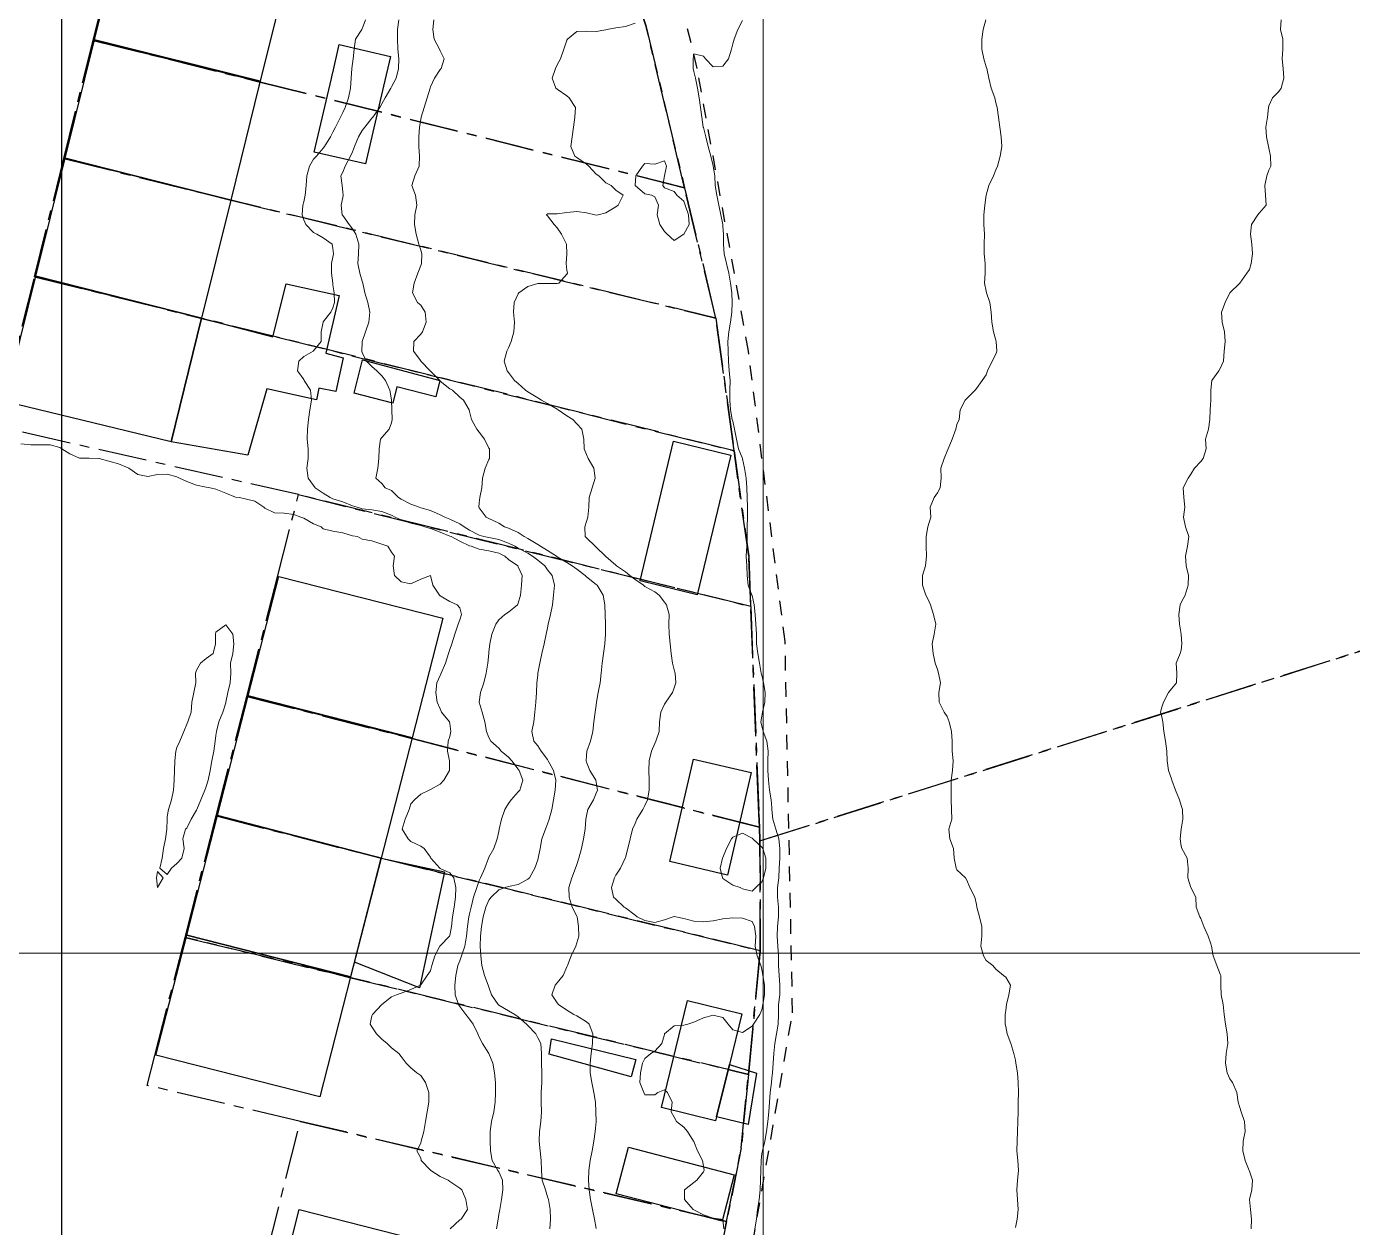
# Model space of a CAD drawing. Header units: centimetres. Extents: x 0 to 642158, y -847 to 649707.
# Drawn here: x 616829 to 616897, y 620873.3 to 620934.9 of the extents above; entities that cross this region are included whole.
import ezdxf

# ---------------------------------------------------------------- set-up
doc = ezdxf.new("R2010")
doc.units = ezdxf.units.CM
doc.header["$MEASUREMENT"] = 0
doc.linetypes.add('CENTERX2', pattern=[4, 2.5, -0.5, 0.5, -0.5])
doc.linetypes.add('JIS_02_0.7', pattern=[1.35, 0.75, -0.6])
for name, color, linetype, lineweight in [('MEV_grille', 254, 'Continuous', 9), ('WAL_parcellaire agricole', 7, 'JIS_02_0.7', 25), ('WAL_topographie 0.5', 253, 'Continuous', 20)]:
    doc.layers.add(name, color=color, linetype=linetype, lineweight=lineweight)
doc.layers.add('SPW_batiments', color=7, linetype='Continuous')
doc.layers.add('SPW_parcellaire cadastral', color=7, linetype='CENTERX2', lineweight=25, true_color=0xff0542)
picture_1 = doc.add_image_def('image2.png', size_in_pixel=(6614, 11023))

# ---------------------------------------------------------------- blocks, each defined once
blk = doc.blocks.new('*U114')
at = {"layer": 'MEV_grille', "transparency": 33554687}
blk.add_lwpolyline([(-1338.461, 0), (1338.461, 0)], dxfattribs=at)
blk = doc.blocks.new('*U115')
at = {"layer": 'MEV_grille', "color": 0, "linetype": 'ByBlock', "lineweight": -2, "transparency": 16777216}
blk.add_blockref('*U114', (0, -1500), dxfattribs=at)
blk = doc.blocks.new('*U112')
at = {"layer": 'MEV_grille', "transparency": 33554687}
blk.add_lwpolyline([(0, 1825.476), (0, -1825.476)], dxfattribs=at)
blk = doc.blocks.new('*U113')
at = {"layer": 'MEV_grille', "color": 0, "linetype": 'ByBlock', "lineweight": -2, "transparency": 16777216}
blk.add_blockref('*U112', (1500, 0), dxfattribs=at)

msp = doc.modelspace()

# ---------------------------------------------------------------- linework, layer by layer
at = {"layer": 'SPW_batiments'}
for points in [[(616842.517, 620938.157), (616841.019, 620932.098), (616832.515, 620934.215), (616834.017, 620940.273), (616842.517, 620938.157)], [(616841.019, 620932.098), (616840.955, 620931.84), (616840.284, 620929.124), (616839.511, 620925.998), (616831.013, 620928.157), (616832.515, 620934.215), (616841.019, 620932.098)], [(616847.693, 620933.367), (616847.34, 620931.848), (616846.413, 620927.855), (616843.792, 620928.464), (616844.668, 620932.231), (616844.729, 620932.495), (616844.736, 620932.524), (616845.073, 620933.975), (616847.693, 620933.367)], [(616839.511, 620925.998), (616838.015, 620919.943), (616829.512, 620922.098), (616831.013, 620928.157), (616839.511, 620925.998)], [(616838.015, 620919.943), (616836.449, 620913.608), (616827.92, 620915.672), (616829.512, 620922.098), (616838.015, 620919.943)], [(616845.069, 620921.107), (616844.386, 620918.157), (616845.269, 620917.907), (616844.902, 620916.191), (616844.019, 620916.357), (616843.902, 620915.757), (616841.352, 620916.324), (616840.387, 620912.924), (616836.449, 620913.608), (616838.015, 620919.943), (616841.669, 620918.991), (616842.352, 620921.707), (616845.069, 620921.107)], [(616850.236, 620916.758), (616850.019, 620915.908), (616848.019, 620916.425), (616847.819, 620915.592), (616845.836, 620916.108), (616846.269, 620917.808), (616850.236, 620916.758)], [(616865.153, 620912.927), (616863.42, 620905.76), (616860.503, 620906.476), (616862.219, 620913.644), (616865.153, 620912.927)], [(616850.388, 620904.558), (616848.81, 620898.427), (616840.398, 620900.575), (616841.97, 620906.707), (616850.388, 620904.558)], [(616848.81, 620898.427), (616847.223, 620892.26), (616838.825, 620894.443), (616840.398, 620900.575), (616848.81, 620898.427)], [(616866.188, 620896.644), (616864.989, 620891.394), (616862.022, 620892.094), (616863.238, 620897.327), (616866.188, 620896.644)], [(616847.223, 620892.26), (616845.654, 620886.166), (616837.252, 620888.312), (616838.825, 620894.443), (616847.223, 620892.26)], [(616847.223, 620892.26), (616850.471, 620891.558), (616849.191, 620885.608), (616845.848, 620886.919), (616847.223, 620892.26)], [(616845.654, 620886.166), (616844.074, 620880.025), (616835.673, 620882.157), (616837.252, 620888.312), (616845.654, 620886.166)], [(616865.723, 620884.277), (616865.083, 620881.679), (616864.422, 620878.994), (616864.373, 620878.794), (616861.59, 620879.477), (616862.923, 620884.96), (616865.723, 620884.277)], [(616860.273, 620881.926), (616860.04, 620881.043), (616855.84, 620882.209), (616855.956, 620882.993), (616860.273, 620881.926)], [(616866.473, 620881.227), (616866.041, 620878.594), (616864.422, 620878.994), (616865.083, 620881.679), (616866.473, 620881.227)], [(616865.324, 620876.027), (616864.707, 620873.644), (616859.274, 620875.043), (616859.907, 620877.444), (616865.324, 620876.027)], [(616851.325, 620872.126), (616851.281, 620871.957), (616849.701, 620865.74), (616841.403, 620867.856), (616843.024, 620874.242), (616851.325, 620872.126)]]:
    msp.add_lwpolyline(points, dxfattribs=at)
at = {"layer": 'SPW_parcellaire cadastral'}
for points in [[(616866.051, 620881.166), (616866.662, 620887.507), (616866.644, 620893.139), (616914.934, 620908.409), (616866.877, 621060.38), (616880.187, 621061.203), (616967.384, 620874.284)], [(616866.877, 621060.38), (616914.934, 620908.409), (616866.644, 620893.139), (616866.616, 620893.843), (616866.59, 620894.526), (616866.17, 620905.164), (616866.068, 620907.749), (616865.319, 620913.146), (616864.376, 620919.95), (616862.781, 620926.637), (616860.794, 620934.963), (616860.584, 620935.595), (616858.952, 620940.484), (616858.563, 620941.652), (616856.576, 620947.608), (616855.992, 620948.726), (616852.294, 620955.803), (616849.992, 620960.211), (616847.072, 620965.799), (616844.096, 620971.495), (616842.975, 620973.011)], [(616862.781, 620926.637), (616840.954, 620932.076), (616832.45, 620934.193), (616833.951, 620940.251), (616834.372, 620941.95), (616860.584, 620935.595), (616860.794, 620934.963), (616862.781, 620926.637)], [(616862.781, 620926.637), (616864.376, 620919.95), (616839.456, 620926.017), (616830.948, 620928.135), (616832.45, 620934.193), (616840.954, 620932.076), (616862.781, 620926.637)], [(616865.319, 620913.146), (616837.959, 620919.957), (616829.447, 620922.076), (616830.948, 620928.135), (616839.456, 620926.017), (616864.376, 620919.95), (616865.319, 620913.146)], [(616866.17, 620905.164), (616842.979, 620910.9), (616827.542, 620914.389), (616827.854, 620915.651), (616829.447, 620922.076), (616837.959, 620919.957), (616865.319, 620913.146), (616866.068, 620907.749), (616866.17, 620905.164)], [(616866.17, 620905.164), (616866.59, 620894.526), (616866.616, 620893.843), (616848.744, 620898.406), (616840.332, 620900.554), (616841.905, 620906.686), (616842.979, 620910.9), (616866.17, 620905.164)], [(616866.644, 620893.139), (616866.662, 620887.507), (616847.167, 620892.275), (616838.759, 620894.422), (616840.332, 620900.554), (616848.744, 620898.406), (616866.616, 620893.843), (616866.644, 620893.139)], [(616866.051, 620881.166), (616845.589, 620886.145), (616837.162, 620888.195), (616838.759, 620894.422), (616847.167, 620892.275), (616866.662, 620887.507), (616866.051, 620881.166)], [(616866.051, 620881.166), (616865.687, 620877.398), (616864.936, 620873.626), (616843.08, 620878.76), (616835.216, 620880.608), (616835.608, 620882.135), (616837.162, 620888.195), (616845.589, 620886.145), (616866.051, 620881.166)], [(616919.509, 620750.616), (616863.751, 620818.593), (616858.929, 620824.471), (616858.001, 620825.603), (616854.673, 620829.66), (616855.48, 620832.854), (616856.182, 620835.632), (616856.993, 620838.839), (616858.439, 620844.558), (616858.655, 620845.415), (616859.965, 620850.595), (616860.567, 620852.98), (616861.342, 620856.406), (616862.715, 620862.479), (616864.936, 620873.626), (616865.687, 620877.398), (616866.051, 620881.166)], [(616843.08, 620878.76), (616864.936, 620873.626), (616862.715, 620862.479), (616849.636, 620865.719), (616841.337, 620867.835), (616840.369, 620868.082), (616843.08, 620878.76)]]:
    msp.add_lwpolyline(points, dxfattribs=at)
at = {"layer": 'WAL_parcellaire agricole'}
msp.add_lwpolyline([(616953.143, 620711.971), (616858.38, 620827.209), (616864.438, 620861.876), (616868.32, 620884.334), (616867.933, 620903.376), (616866.056, 620918.251), (616863.43, 620932.75), (616860.116, 620946.437), (616856.142, 620953.121), (616843.946, 620973.289), (616803.523, 621027.534), (616798.272, 621035.533), (616814.49, 621050.306), (616826.496, 621053.049), (616836.053, 621053.8), (616844.023, 621054.647), (616875.386, 621056.217), (616881.452, 621057.429)], dxfattribs=at)
at = {"layer": 'WAL_topographie 0.5'}
for points in [[(616846.42, 620935.25), (616846.25, 620934.779), (616846.232, 620934.75), (616845.906, 620934.25), (616845.837, 620933.75), (616845.779, 620933.25), (616845.75, 620933.013), (616845.719, 620932.75), (616845.689, 620932.25), (616845.653, 620931.75), (616845.553, 620931.25), (616845.373, 620930.75), (616845.25, 620930.492), (616845.143, 620930.25), (616844.885, 620929.75), (616844.75, 620929.491), (616844.615, 620929.25), (616844.315, 620928.75), (616844.25, 620928.668), (616843.898, 620928.25), (616843.75, 620928.095), (616843.538, 620927.75), (616843.402, 620927.25), (616843.379, 620926.75), (616843.323, 620926.25), (616843.25, 620925.915), (616843.209, 620925.75), (616843.176, 620925.25), (616843.25, 620924.995), (616843.35, 620924.75), (616843.75, 620924.336), (616843.929, 620924.25), (616844.25, 620924.074), (616844.71, 620923.75), (616844.75, 620923.521), (616844.773, 620923.25), (616844.75, 620923.079), (616844.671, 620922.75), (616844.67, 620922.25), (616844.735, 620921.75), (616844.75, 620921.659), (616844.805, 620921.25), (616844.827, 620920.75), (616844.75, 620920.471), (616844.642, 620920.25), (616844.25, 620919.757), (616844.245, 620919.75), (616844.141, 620919.25), (616844.137, 620918.75), (616843.75, 620918.267), (616843.729, 620918.25), (616843.25, 620917.989), (616842.991, 620917.75), (616842.936, 620917.25), (616843.25, 620916.799), (616843.279, 620916.75), (616843.59, 620916.25), (616843.645, 620915.75), (616843.567, 620915.25), (616843.495, 620914.75), (616843.445, 620914.25), (616843.433, 620913.75), (616843.476, 620913.25), (616843.473, 620912.75), (616843.412, 620912.25), (616843.472, 620911.75), (616843.75, 620911.363), (616843.835, 620911.25), (616844.25, 620910.976), (616844.608, 620910.75), (616844.75, 620910.692), (616845.25, 620910.535), (616845.75, 620910.33), (616845.984, 620910.25), (616846.25, 620910.168), (616846.75, 620910.121), (616847.25, 620910.042), (616847.75, 620909.839), (616847.933, 620909.75), (616848.25, 620909.606), (616848.75, 620909.44), (616849.25, 620909.317), (616849.464, 620909.25), (616849.75, 620909.157), (616850.25, 620908.968), (616850.75, 620908.777), (616850.804, 620908.75), (616851.25, 620908.514), (616851.75, 620908.278), (616851.839, 620908.25), (616852.25, 620908.105), (616852.75, 620908.018), (616853.25, 620907.893), (616853.56, 620907.75), (616853.75, 620907.572), (616854.222, 620907.25), (616854.25, 620907.192), (616854.449, 620906.75), (616854.411, 620906.25), (616854.366, 620905.75), (616854.25, 620905.338), (616854.216, 620905.25), (616853.75, 620904.878), (616853.571, 620904.75), (616853.25, 620904.479), (616853.095, 620904.25), (616852.902, 620903.75), (616852.799, 620903.25), (616852.75, 620902.815), (616852.743, 620902.75), (616852.693, 620902.25), (616852.611, 620901.75), (616852.478, 620901.25), (616852.316, 620900.75), (616852.253, 620900.25), (616852.397, 620899.75), (616852.538, 620899.25), (616852.624, 620898.75), (616852.75, 620898.453), (616852.847, 620898.25), (616853.25, 620897.895), (616853.38, 620897.75), (616853.75, 620897.445), (616853.929, 620897.25), (616854.25, 620896.82), (616854.306, 620896.75), (616854.494, 620896.25), (616854.324, 620895.75), (616854.25, 620895.659), (616853.882, 620895.25), (616853.75, 620895.062), (616853.564, 620894.75), (616853.392, 620894.25), (616853.272, 620893.75), (616853.25, 620893.632), (616853.176, 620893.25), (616853.003, 620892.75), (616852.75, 620892.317), (616852.726, 620892.25), (616852.53, 620891.75), (616852.316, 620891.25), (616852.25, 620891.114), (616852.121, 620890.75), (616851.964, 620890.25), (616851.833, 620889.75), (616851.75, 620889.397), (616851.714, 620889.25), (616851.64, 620888.75), (616851.599, 620888.25), (616851.519, 620887.75), (616851.343, 620887.25), (616851.25, 620886.99), (616851.15, 620886.75), (616851.056, 620886.25), (616851.002, 620885.75), (616851.012, 620885.25), (616851.18, 620884.75), (616851.25, 620884.654), (616851.56, 620884.25), (616851.75, 620884), (616851.935, 620883.75), (616852.184, 620883.25), (616852.25, 620883.086), (616852.423, 620882.75), (616852.746, 620882.25), (616852.75, 620882.241), (616852.954, 620881.75), (616853.039, 620881.25), (616853.083, 620880.75), (616853.089, 620880.25), (616853.061, 620879.75), (616852.996, 620879.25), (616852.887, 620878.75), (616852.806, 620878.25), (616852.816, 620877.75), (616852.831, 620877.25), (616852.906, 620876.75), (616853.201, 620876.25), (616853.25, 620876.169), (616853.443, 620875.75), (616853.464, 620875.25), (616853.389, 620874.75), (616853.307, 620874.25), (616853.25, 620873.98), (616853.215, 620873.75), (616853.133, 620873.25)], [(616848.12, 620935.25), (616848.062, 620934.75), (616848.053, 620934.25), (616848.082, 620933.75), (616848.122, 620933.25), (616848.118, 620932.75), (616847.989, 620932.25), (616847.75, 620931.812), (616847.713, 620931.75), (616847.425, 620931.25), (616847.25, 620930.934), (616847.157, 620930.75), (616846.799, 620930.25), (616846.75, 620930.201), (616846.388, 620929.75), (616846.25, 620929.567), (616846.06, 620929.25), (616845.853, 620928.75), (616845.75, 620928.485), (616845.653, 620928.25), (616845.369, 620927.75), (616845.25, 620927.441), (616845.159, 620927.25), (616845.213, 620926.75), (616845.25, 620926.429), (616845.273, 620926.25), (616845.25, 620926.141), (616845.162, 620925.75), (616845.214, 620925.25), (616845.25, 620925.215), (616845.581, 620924.75), (616845.75, 620924.525), (616845.929, 620924.25), (616846.07, 620923.75), (616846.055, 620923.25), (616846.027, 620922.75), (616846.131, 620922.25), (616846.25, 620921.84), (616846.278, 620921.75), (616846.386, 620921.25), (616846.53, 620920.75), (616846.64, 620920.25), (616846.58, 620919.75), (616846.422, 620919.25), (616846.252, 620918.75), (616846.25, 620918.712), (616846.226, 620918.25), (616846.25, 620918.178), (616846.469, 620917.75), (616846.75, 620917.464), (616847.006, 620917.25), (616847.25, 620916.99), (616847.445, 620916.75), (616847.661, 620916.25), (616847.75, 620915.766), (616847.753, 620915.75), (616847.76, 620915.25), (616847.784, 620914.75), (616847.75, 620914.576), (616847.638, 620914.25), (616847.25, 620913.837), (616847.187, 620913.75), (616847.11, 620913.25), (616847.109, 620912.75), (616847.056, 620912.25), (616846.942, 620911.75), (616847.25, 620911.478), (616847.43, 620911.25), (616847.75, 620911.105), (616848.107, 620910.75), (616848.25, 620910.666), (616848.75, 620910.407), (616849.171, 620910.25), (616849.25, 620910.228), (616849.75, 620910.081), (616850.25, 620909.866), (616850.486, 620909.75), (616850.75, 620909.638), (616851.25, 620909.399), (616851.47, 620909.25), (616851.75, 620909.078), (616852.25, 620908.819), (616852.491, 620908.75), (616852.75, 620908.694), (616853.25, 620908.598), (616853.75, 620908.418), (616854.079, 620908.25), (616854.25, 620908.155), (616854.75, 620907.892), (616854.985, 620907.75), (616855.25, 620907.548), (616855.615, 620907.25), (616855.75, 620907.044), (616855.985, 620906.75), (616856.104, 620906.25), (616856.063, 620905.75), (616856.003, 620905.25), (616855.901, 620904.75), (616855.782, 620904.25), (616855.75, 620904.065), (616855.69, 620903.75), (616855.577, 620903.25), (616855.467, 620902.75), (616855.361, 620902.25), (616855.263, 620901.75), (616855.25, 620901.65), (616855.202, 620901.25), (616855.179, 620900.75), (616855.151, 620900.25), (616855.104, 620899.75), (616855.046, 620899.25), (616854.949, 620898.75), (616855.048, 620898.25), (616855.25, 620898.027), (616855.421, 620897.75), (616855.75, 620897.311), (616855.79, 620897.25), (616856.066, 620896.75), (616856.17, 620896.25), (616856.142, 620895.75), (616856.063, 620895.25), (616855.968, 620894.75), (616855.832, 620894.25), (616855.75, 620894.026), (616855.641, 620893.75), (616855.465, 620893.25), (616855.374, 620892.75), (616855.276, 620892.25), (616855.25, 620892.172), (616855.102, 620891.75), (616854.82, 620891.25), (616854.75, 620891.175), (616854.25, 620890.913), (616853.75, 620890.81), (616853.583, 620890.75), (616853.25, 620890.627), (616852.856, 620890.25), (616852.75, 620890.113), (616852.596, 620889.75), (616852.458, 620889.25), (616852.371, 620888.75), (616852.311, 620888.25), (616852.299, 620887.75), (616852.337, 620887.25), (616852.389, 620886.75), (616852.528, 620886.25), (616852.714, 620885.75), (616852.75, 620885.642), (616852.874, 620885.25), (616853.216, 620884.75), (616853.25, 620884.717), (616853.75, 620884.424), (616854.076, 620884.25), (616854.25, 620884.126), (616854.682, 620883.75), (616854.75, 620883.679), (616855.148, 620883.25), (616855.25, 620883.046), (616855.413, 620882.75), (616855.449, 620882.25), (616855.435, 620881.75), (616855.465, 620881.25), (616855.463, 620880.75), (616855.424, 620880.25), (616855.423, 620879.75), (616855.437, 620879.25), (616855.406, 620878.75), (616855.341, 620878.25), (616855.315, 620877.75), (616855.368, 620877.25), (616855.432, 620876.75), (616855.435, 620876.25), (616855.483, 620875.75), (616855.64, 620875.25), (616855.75, 620874.893), (616855.803, 620874.75), (616855.884, 620874.25), (616855.899, 620873.75), (616855.871, 620873.25)], [(616849.928, 620935.25), (616849.862, 620934.75), (616849.931, 620934.25), (616850.205, 620933.75), (616850.25, 620933.653), (616850.46, 620933.25), (616850.299, 620932.75), (616850.25, 620932.702), (616849.953, 620932.25), (616849.75, 620931.818), (616849.726, 620931.75), (616849.585, 620931.25), (616849.419, 620930.75), (616849.27, 620930.25), (616849.25, 620930.139), (616849.19, 620929.75), (616849.148, 620929.25), (616849.146, 620928.75), (616849.18, 620928.25), (616849.176, 620927.75), (616848.95, 620927.25), (616848.792, 620926.75), (616848.98, 620926.25), (616849.054, 620925.75), (616848.952, 620925.25), (616848.928, 620924.75), (616849.008, 620924.25), (616849.154, 620923.75), (616849.25, 620923.433), (616849.301, 620923.25), (616849.286, 620922.75), (616849.25, 620922.65), (616849.094, 620922.25), (616848.919, 620921.75), (616848.832, 620921.25), (616849.083, 620920.75), (616849.25, 620920.617), (616849.47, 620920.25), (616849.528, 620919.75), (616849.337, 620919.25), (616849.25, 620919.123), (616848.899, 620918.75), (616848.879, 620918.25), (616849.25, 620917.762), (616849.257, 620917.75), (616849.735, 620917.25), (616849.75, 620917.235), (616850.226, 620916.75), (616850.25, 620916.726), (616850.75, 620916.332), (616850.877, 620916.25), (616851.25, 620915.904), (616851.436, 620915.75), (616851.732, 620915.25), (616851.75, 620915.162), (616851.853, 620914.75), (616852.132, 620914.25), (616852.25, 620914.109), (616852.517, 620913.75), (616852.75, 620913.285), (616852.768, 620913.25), (616852.771, 620912.75), (616852.75, 620912.696), (616852.555, 620912.25), (616852.412, 620911.75), (616852.378, 620911.25), (616852.28, 620910.75), (616852.25, 620910.473), (616852.231, 620910.25), (616852.25, 620910.23), (616852.611, 620909.75), (616852.75, 620909.677), (616853.25, 620909.442), (616853.542, 620909.25), (616853.75, 620909.182), (616854.25, 620908.95), (616854.55, 620908.75), (616854.75, 620908.651), (616855.25, 620908.349), (616855.393, 620908.25), (616855.75, 620908.041), (616856.206, 620907.75), (616856.25, 620907.717), (616856.75, 620907.417), (616857.022, 620907.25), (616857.25, 620907.08), (616857.685, 620906.75), (616857.75, 620906.684), (616858.25, 620906.286), (616858.296, 620906.25), (616858.604, 620905.75), (616858.688, 620905.25), (616858.7, 620904.75), (616858.719, 620904.25), (616858.729, 620903.75), (616858.692, 620903.25), (616858.627, 620902.75), (616858.561, 620902.25), (616858.506, 620901.75), (616858.448, 620901.25), (616858.353, 620900.75), (616858.269, 620900.25), (616858.25, 620900.111), (616858.203, 620899.75), (616858.13, 620899.25), (616858.075, 620898.75), (616857.962, 620898.25), (616857.772, 620897.75), (616857.75, 620897.519), (616857.736, 620897.25), (616857.75, 620897.181), (616857.915, 620896.75), (616858.234, 620896.25), (616858.25, 620896.163), (616858.311, 620895.75), (616858.25, 620895.599), (616858.111, 620895.25), (616857.826, 620894.75), (616857.75, 620894.437), (616857.715, 620894.25), (616857.676, 620893.75), (616857.59, 620893.25), (616857.486, 620892.75), (616857.358, 620892.25), (616857.25, 620891.936), (616857.186, 620891.75), (616856.992, 620891.25), (616856.851, 620890.75), (616856.855, 620890.25), (616857.021, 620889.75), (616857.25, 620889.282), (616857.267, 620889.25), (616857.349, 620888.75), (616857.352, 620888.25), (616857.25, 620887.916), (616857.197, 620887.75), (616856.965, 620887.25), (616856.782, 620886.75), (616856.75, 620886.687), (616856.561, 620886.25), (616856.25, 620885.873), (616856.151, 620885.75), (616855.966, 620885.25), (616856.25, 620884.846), (616856.314, 620884.75), (616856.75, 620884.461), (616857.107, 620884.25), (616857.25, 620884.167), (616857.75, 620883.865), (616857.89, 620883.75), (616858.077, 620883.25), (616858.055, 620882.75), (616857.988, 620882.25), (616857.932, 620881.75), (616857.939, 620881.25), (616858.025, 620880.75), (616858.13, 620880.25), (616858.204, 620879.75), (616858.238, 620879.25), (616858.245, 620878.75), (616858.201, 620878.25), (616858.122, 620877.75), (616858.037, 620877.25), (616857.947, 620876.75), (616857.873, 620876.25), (616857.852, 620875.75), (616857.893, 620875.25), (616857.961, 620874.75), (616858.056, 620874.25), (616858.166, 620873.75), (616858.25, 620873.271)], [(616860.25, 620935.08), (616859.75, 620934.899), (616859.25, 620934.843), (616858.786, 620934.75), (616858.75, 620934.742), (616858.25, 620934.655), (616857.75, 620934.666), (616857.25, 620934.643), (616856.772, 620934.25), (616856.75, 620934.202), (616856.592, 620933.75), (616856.422, 620933.25), (616856.25, 620932.932), (616856.16, 620932.75), (616855.992, 620932.25), (616856.18, 620931.75), (616856.25, 620931.688), (616856.75, 620931.348), (616856.87, 620931.25), (616857.187, 620930.75), (616857.154, 620930.25), (616857.083, 620929.75), (616857.024, 620929.25), (616856.951, 620928.75), (616857.146, 620928.25), (616857.25, 620928.188), (616857.75, 620927.84), (616857.863, 620927.75), (616858.25, 620927.34), (616858.383, 620927.25), (616858.75, 620926.891), (616859.01, 620926.75), (616859.25, 620926.519), (616859.639, 620926.25), (616859.375, 620925.75), (616859.25, 620925.656), (616858.75, 620925.358), (616858.35, 620925.25), (616858.25, 620925.236), (616858.179, 620925.25), (616857.75, 620925.348), (616857.25, 620925.427), (616856.75, 620925.361), (616856.25, 620925.303), (616855.75, 620925.295), (616855.692, 620925.25), (616855.75, 620925.192), (616856.088, 620924.75), (616856.25, 620924.573), (616856.472, 620924.25), (616856.726, 620923.75), (616856.738, 620923.25), (616856.712, 620922.75), (616856.75, 620922.417), (616856.768, 620922.25), (616856.75, 620922.212), (616856.336, 620921.75), (616856.25, 620921.726), (616855.75, 620921.724), (616855.25, 620921.731), (616854.75, 620921.578), (616854.283, 620921.25), (616854.25, 620921.192), (616854.037, 620920.75), (616854, 620920.25), (616854.062, 620919.75), (616854.03, 620919.25), (616853.89, 620918.75), (616853.75, 620918.432), (616853.67, 620918.25), (616853.525, 620917.75), (616853.674, 620917.25), (616853.75, 620917.167), (616854.059, 620916.75), (616854.25, 620916.595), (616854.623, 620916.25), (616854.75, 620916.166), (616855.25, 620915.867), (616855.436, 620915.75), (616855.75, 620915.58), (616856.25, 620915.277), (616856.293, 620915.25), (616856.75, 620914.945), (616857.043, 620914.75), (616857.25, 620914.533), (616857.505, 620914.25), (616857.62, 620913.75), (616857.638, 620913.25), (616857.75, 620912.953), (616857.843, 620912.75), (616858.129, 620912.25), (616858.19, 620911.75), (616858.037, 620911.25), (616857.89, 620910.75), (616857.864, 620910.25), (616857.819, 620909.75), (616857.75, 620909.528), (616857.661, 620909.25), (616857.679, 620908.75), (616857.75, 620908.688), (616858.194, 620908.25), (616858.25, 620908.214), (616858.723, 620907.75), (616858.75, 620907.73), (616859.25, 620907.282), (616859.283, 620907.25), (616859.75, 620906.937), (616859.97, 620906.75), (616860.25, 620906.541), (616860.669, 620906.25), (616860.75, 620906.197), (616861.25, 620905.924), (616861.482, 620905.75), (616861.75, 620905.384), (616861.845, 620905.25), (616861.986, 620904.75), (616861.98, 620904.25), (616861.986, 620903.75), (616862.049, 620903.25), (616862.093, 620902.75), (616862.165, 620902.25), (616862.25, 620901.917), (616862.292, 620901.75), (616862.324, 620901.25), (616862.25, 620901), (616862.156, 620900.75), (616861.813, 620900.25), (616861.75, 620900.157), (616861.571, 620899.75), (616861.5, 620899.25), (616861.482, 620898.75), (616861.311, 620898.25), (616861.25, 620898.13), (616861.091, 620897.75), (616860.972, 620897.25), (616860.94, 620896.75), (616860.97, 620896.25), (616860.97, 620895.75), (616860.872, 620895.25), (616860.75, 620894.958), (616860.648, 620894.75), (616860.339, 620894.25), (616860.25, 620894.042), (616860.104, 620893.75), (616859.992, 620893.25), (616859.873, 620892.75), (616859.75, 620892.298), (616859.736, 620892.25), (616859.487, 620891.75), (616859.25, 620891.388), (616859.184, 620891.25), (616859.035, 620890.75), (616859.14, 620890.25), (616859.25, 620890.154), (616859.686, 620889.75), (616859.75, 620889.705), (616860.25, 620889.328), (616860.341, 620889.25), (616860.75, 620889.056), (616861.25, 620888.953), (616861.75, 620889.088), (616862.2, 620889.25), (616862.25, 620889.27), (616862.328, 620889.25), (616862.75, 620889.16), (616863.25, 620889.021), (616863.75, 620888.985), (616864.25, 620889.049), (616864.75, 620889.148), (616865.25, 620889.191), (616865.75, 620889.186), (616866.25, 620889.006), (616866.371, 620888.75), (616866.429, 620888.25), (616866.406, 620887.75), (616866.497, 620887.25), (616866.687, 620886.75), (616866.75, 620886.563), (616866.802, 620886.25), (616866.875, 620885.75), (616866.872, 620885.25), (616866.791, 620884.75), (616866.75, 620884.483), (616866.633, 620884.25), (616866.313, 620883.75), (616866.25, 620883.65), (616865.75, 620883.315), (616865.25, 620883.459), (616865.01, 620883.75), (616864.75, 620884.088), (616864.25, 620884.212), (616863.75, 620884.067), (616863.25, 620883.847), (616862.95, 620883.75), (616862.75, 620883.693), (616862.25, 620883.655), (616861.758, 620883.25), (616861.75, 620883.224), (616861.612, 620882.75), (616861.25, 620882.355), (616861.058, 620882.25), (616860.75, 620881.983), (616860.626, 620881.75), (616860.513, 620881.25), (616860.485, 620880.75), (616860.686, 620880.25), (616860.75, 620880.117), (616861.25, 620880.13), (616861.417, 620880.25), (616861.75, 620880.375), (616861.912, 620880.25), (616862.142, 620879.75), (616862.089, 620879.25), (616862.25, 620878.972), (616862.361, 620878.75), (616862.75, 620878.464), (616862.931, 620878.25), (616863.241, 620877.75), (616863.25, 620877.731), (616863.447, 620877.25), (616863.7, 620876.75), (616863.75, 620876.472), (616863.78, 620876.25), (616863.75, 620876.181), (616863.403, 620875.75), (616863.25, 620875.635), (616862.776, 620875.25), (616862.779, 620874.75), (616863.227, 620874.25), (616863.25, 620874.231), (616863.75, 620873.977), (616864.25, 620873.793), (616864.65, 620873.75), (616864.75, 620873.714), (616864.802, 620873.25)], [(616865.75, 620935.208), (616865.511, 620934.75), (616865.319, 620934.25), (616865.25, 620934.023), (616865.19, 620933.75), (616865.028, 620933.25), (616864.75, 620932.871), (616864.25, 620932.833), (616863.855, 620933.25), (616863.75, 620933.393), (616863.25, 620933.5), (616863.224, 620933.25), (616863.229, 620932.75), (616863.25, 620932.6), (616863.341, 620932.25), (616863.445, 620931.75), (616863.531, 620931.25), (616863.601, 620930.75), (616863.659, 620930.25), (616863.742, 620929.75), (616863.75, 620929.719), (616863.87, 620929.25), (616863.995, 620928.75), (616864.126, 620928.25), (616864.25, 620927.763), (616864.254, 620927.75), (616864.328, 620927.25), (616864.357, 620926.75), (616864.43, 620926.25), (616864.541, 620925.75), (616864.644, 620925.25), (616864.742, 620924.75), (616864.75, 620924.654), (616864.785, 620924.25), (616864.773, 620923.75), (616864.81, 620923.25), (616864.925, 620922.75), (616865.045, 620922.25), (616865.134, 620921.75), (616865.196, 620921.25), (616865.223, 620920.75), (616865.199, 620920.25), (616865.129, 620919.75), (616865.043, 620919.25), (616864.993, 620918.75), (616865.016, 620918.25), (616865.039, 620917.75), (616865.066, 620917.25), (616865.114, 620916.75), (616865.099, 620916.25), (616865.093, 620915.75), (616865.14, 620915.25), (616865.218, 620914.75), (616865.25, 620914.662), (616865.343, 620914.25), (616865.446, 620913.75), (616865.541, 620913.25), (616865.746, 620912.75), (616865.75, 620912.742), (616865.859, 620912.25), (616865.935, 620911.75), (616865.976, 620911.25), (616865.998, 620910.75), (616866.009, 620910.25), (616866, 620909.75), (616865.989, 620909.25), (616865.995, 620908.75), (616865.979, 620908.25), (616865.946, 620907.75), (616865.967, 620907.25), (616865.993, 620906.75), (616866.039, 620906.25), (616866.237, 620905.75), (616866.25, 620905.723), (616866.356, 620905.25), (616866.401, 620904.75), (616866.434, 620904.25), (616866.461, 620903.75), (616866.47, 620903.25), (616866.533, 620902.75), (616866.619, 620902.25), (616866.703, 620901.75), (616866.75, 620901.634), (616866.826, 620901.25), (616866.913, 620900.75), (616866.893, 620900.25), (616866.782, 620899.75), (616866.75, 620899.541), (616866.685, 620899.25), (616866.75, 620899.023), (616866.807, 620898.75), (616866.994, 620898.25), (616867.071, 620897.75), (616867.052, 620897.25), (616867.055, 620896.75), (616867.083, 620896.25), (616867.131, 620895.75), (616867.216, 620895.25), (616867.25, 620894.842), (616867.257, 620894.75), (616867.303, 620894.25), (616867.46, 620893.75), (616867.611, 620893.25), (616867.663, 620892.75), (616867.657, 620892.25), (616867.639, 620891.75), (616867.608, 620891.25), (616867.549, 620890.75), (616867.541, 620890.25), (616867.601, 620889.75), (616867.597, 620889.25), (616867.541, 620888.75), (616867.533, 620888.25), (616867.568, 620887.75), (616867.593, 620887.25), (616867.605, 620886.75), (616867.629, 620886.25), (616867.665, 620885.75), (616867.658, 620885.25), (616867.603, 620884.75), (616867.59, 620884.25), (616867.579, 620883.75), (616867.494, 620883.25), (616867.41, 620882.75), (616867.357, 620882.25), (616867.316, 620881.75), (616867.285, 620881.25), (616867.25, 620880.976), (616867.232, 620880.75), (616867.173, 620880.25), (616867.131, 620879.75), (616867.099, 620879.25), (616867.051, 620878.75), (616866.988, 620878.25), (616866.891, 620877.75), (616866.773, 620877.25), (616866.75, 620877.107), (616866.713, 620876.75), (616866.685, 620876.25), (616866.682, 620875.75), (616866.665, 620875.25), (616866.598, 620874.75), (616866.526, 620874.25), (616866.474, 620873.75), (616866.387, 620873.25)], [(616878.238, 620935.25), (616878.087, 620934.75), (616878.022, 620934.25), (616878.027, 620933.75), (616878.123, 620933.25), (616878.25, 620932.844), (616878.274, 620932.75), (616878.38, 620932.25), (616878.508, 620931.75), (616878.696, 620931.25), (616878.75, 620931), (616878.804, 620930.75), (616878.873, 620930.25), (616878.954, 620929.75), (616879.019, 620929.25), (616879.043, 620928.75), (616878.961, 620928.25), (616878.82, 620927.75), (616878.75, 620927.555), (616878.619, 620927.25), (616878.378, 620926.75), (616878.25, 620926.25), (616878.25, 620926.25), (616878.183, 620925.75), (616878.12, 620925.25), (616878.128, 620924.75), (616878.162, 620924.25), (616878.152, 620923.75), (616878.15, 620923.25), (616878.204, 620922.75), (616878.191, 620922.25), (616878.155, 620921.75), (616878.25, 620921.327), (616878.265, 620921.25), (616878.428, 620920.75), (616878.507, 620920.25), (616878.529, 620919.75), (616878.62, 620919.25), (616878.75, 620918.817), (616878.768, 620918.75), (616878.793, 620918.25), (616878.75, 620918.107), (616878.55, 620917.75), (616878.319, 620917.25), (616878.25, 620917.05), (616878.05, 620916.75), (616877.75, 620916.341), (616877.691, 620916.25), (616877.25, 620915.833), (616877.178, 620915.75), (616876.909, 620915.25), (616876.864, 620914.75), (616876.75, 620914.5), (616876.698, 620914.25), (616876.5, 620913.75), (616876.297, 620913.25), (616876.25, 620913.135), (616876.089, 620912.75), (616875.922, 620912.25), (616875.931, 620911.75), (616875.889, 620911.25), (616875.75, 620910.987), (616875.577, 620910.75), (616875.375, 620910.25), (616875.417, 620909.75), (616875.25, 620909.25), (616875.25, 620909.25), (616875.171, 620908.75), (616875.162, 620908.25), (616875.191, 620907.75), (616875.143, 620907.25), (616874.977, 620906.75), (616874.988, 620906.25), (616875.15, 620905.75), (616875.25, 620905.562), (616875.397, 620905.25), (616875.553, 620904.75), (616875.673, 620904.25), (616875.577, 620903.75), (616875.474, 620903.25), (616875.526, 620902.75), (616875.625, 620902.25), (616875.75, 620901.932), (616875.807, 620901.75), (616875.9, 620901.25), (616875.825, 620900.75), (616875.836, 620900.25), (616876.096, 620899.75), (616876.25, 620899.515), (616876.357, 620899.25), (616876.464, 620898.75), (616876.509, 620898.25), (616876.511, 620897.75), (616876.554, 620897.25), (616876.514, 620896.75), (616876.448, 620896.25), (616876.45, 620895.75), (616876.444, 620895.25), (616876.462, 620894.75), (616876.484, 620894.25), (616876.339, 620893.75), (616876.391, 620893.25), (616876.571, 620892.75), (616876.604, 620892.25), (616876.7, 620891.75), (616876.75, 620891.662), (616877.187, 620891.25), (616877.25, 620891.125), (616877.417, 620890.75), (616877.662, 620890.25), (616877.75, 620889.875), (616877.774, 620889.75), (616877.911, 620889.25), (616878.026, 620888.75), (616878.028, 620888.25), (616877.981, 620887.75), (616878.104, 620887.25), (616878.25, 620887.017), (616878.583, 620886.75), (616878.75, 620886.568), (616879.139, 620886.25), (616879.25, 620886.159), (616879.5, 620885.75), (616879.411, 620885.25), (616879.288, 620884.75), (616879.25, 620884.45), (616879.221, 620884.25), (616879.219, 620883.75), (616879.25, 620883.625), (616879.319, 620883.25), (616879.504, 620882.75), (616879.664, 620882.25), (616879.75, 620881.893), (616879.774, 620881.75), (616879.849, 620881.25), (616879.892, 620880.75), (616879.897, 620880.25), (616879.889, 620879.75), (616879.889, 620879.25), (616879.877, 620878.75), (616879.862, 620878.25), (616879.83, 620877.75), (616879.826, 620877.25), (616879.877, 620876.75), (616879.9, 620876.25), (616879.861, 620875.75), (616879.826, 620875.25), (616879.851, 620874.75), (616879.884, 620874.25), (616879.842, 620873.75), (616879.75, 620873.313)], [(616893.367, 620935.25), (616893.347, 620934.75), (616893.457, 620934.25), (616893.466, 620933.75), (616893.421, 620933.25), (616893.472, 620932.75), (616893.51, 620932.25), (616893.369, 620931.75), (616893.25, 620931.571), (616892.929, 620931.25), (616892.75, 620930.833), (616892.732, 620930.75), (616892.683, 620930.25), (616892.588, 620929.75), (616892.625, 620929.25), (616892.734, 620928.75), (616892.75, 620928.667), (616892.836, 620928.25), (616892.846, 620927.75), (616892.75, 620927.541), (616892.647, 620927.25), (616892.538, 620926.75), (616892.579, 620926.25), (616892.614, 620925.75), (616892.25, 620925.329), (616892.175, 620925.25), (616891.861, 620924.75), (616891.807, 620924.25), (616891.878, 620923.75), (616891.913, 620923.25), (616891.845, 620922.75), (616891.75, 620922.442), (616891.611, 620922.25), (616891.25, 620921.75), (616891.25, 620921.75), (616890.75, 620921.25), (616890.75, 620921.25), (616890.509, 620920.75), (616890.317, 620920.25), (616890.358, 620919.75), (616890.474, 620919.25), (616890.507, 620918.75), (616890.452, 620918.25), (616890.413, 620917.75), (616890.25, 620917.361), (616890.183, 620917.25), (616889.818, 620916.75), (616889.761, 620916.25), (616889.772, 620915.75), (616889.75, 620915.5), (616889.727, 620915.25), (616889.713, 620914.75), (616889.647, 620914.25), (616889.488, 620913.75), (616889.536, 620913.25), (616889.368, 620912.75), (616889.25, 620912.607), (616888.938, 620912.25), (616888.75, 620911.95), (616888.607, 620911.75), (616888.357, 620911.25), (616888.383, 620910.75), (616888.432, 620910.25), (616888.363, 620909.75), (616888.472, 620909.25), (616888.632, 620908.75), (616888.579, 620908.25), (616888.466, 620907.75), (616888.508, 620907.25), (616888.62, 620906.75), (616888.607, 620906.25), (616888.458, 620905.75), (616888.25, 620905.365), (616888.203, 620905.25), (616888.125, 620904.75), (616888.157, 620904.25), (616888.25, 620903.75), (616888.25, 620903.75), (616888.283, 620903.25), (616888.25, 620902.917), (616888.2, 620902.75), (616887.983, 620902.25), (616888.031, 620901.75), (616888, 620901.25), (616887.75, 620900.95), (616887.596, 620900.75), (616887.341, 620900.25), (616887.25, 620900), (616887.191, 620899.75), (616887.25, 620899.5), (616887.309, 620899.25), (616887.354, 620898.75), (616887.44, 620898.25), (616887.507, 620897.75), (616887.537, 620897.25), (616887.605, 620896.75), (616887.75, 620896.327), (616887.773, 620896.25), (616887.959, 620895.75), (616888.155, 620895.25), (616888.25, 620894.958), (616888.31, 620894.75), (616888.324, 620894.25), (616888.25, 620893.75), (616888.25, 620893.75), (616888.19, 620893.25), (616888.25, 620892.875), (616888.279, 620892.75), (616888.562, 620892.25), (616888.6, 620891.75), (616888.589, 620891.25), (616888.75, 620890.75), (616888.75, 620890.75), (616889, 620890.25), (616889.01, 620889.75), (616889.205, 620889.25), (616889.25, 620889.156), (616889.401, 620888.75), (616889.625, 620888.25), (616889.75, 620887.917), (616889.801, 620887.75), (616889.892, 620887.25), (616890.071, 620886.75), (616890.25, 620886.309), (616890.276, 620886.25), (616890.274, 620885.75), (616890.299, 620885.25), (616890.401, 620884.75), (616890.46, 620884.25), (616890.515, 620883.75), (616890.612, 620883.25), (616890.636, 620882.75), (616890.563, 620882.25), (616890.524, 620881.75), (616890.614, 620881.25), (616890.75, 620880.95), (616890.887, 620880.75), (616891.096, 620880.25), (616891.164, 620879.75), (616891.25, 620879.478), (616891.318, 620879.25), (616891.493, 620878.75), (616891.529, 620878.25), (616891.432, 620877.75), (616891.403, 620877.25), (616891.532, 620876.75), (616891.735, 620876.25), (616891.75, 620876.204), (616891.901, 620875.75), (616891.865, 620875.25), (616891.75, 620874.75), (616891.808, 620874.25), (616891.85, 620873.75), (616891.843, 620873.25)], [(616862.75, 620924.25), (616862.75, 620924.25), (616862.25, 620923.936), (616861.895, 620924.25), (616861.75, 620924.395), (616861.509, 620924.75), (616861.375, 620925.25), (616861.444, 620925.75), (616861.25, 620926.179), (616861.083, 620926.25), (616860.75, 620926.33), (616860.25, 620926.75), (616860.25, 620926.75), (616860.25, 620926.75), (616860.279, 620927.25), (616860.622, 620927.75), (616860.75, 620927.872), (616861.25, 620927.843), (616861.75, 620928.016), (616861.858, 620927.75), (616861.75, 620927.25), (616861.75, 620927.25), (616861.667, 620926.75), (616861.75, 620926.625), (616862.25, 620926.446), (616862.391, 620926.25), (616862.75, 620925.952), (616862.814, 620925.75), (616862.977, 620925.25), (616863.017, 620924.75), (616862.75, 620924.25)], [(616828.75, 620913.505), (616829.25, 620913.461), (616829.75, 620913.456), (616830.25, 620913.456), (616830.75, 620913.313), (616830.842, 620913.25), (616831.25, 620912.996), (616831.75, 620912.778), (616832.25, 620912.777), (616832.75, 620912.753), (616832.761, 620912.75), (616833.25, 620912.616), (616833.75, 620912.476), (616834.25, 620912.269), (616834.284, 620912.25), (616834.75, 620911.932), (616835.25, 620911.823), (616835.75, 620911.937), (616836.25, 620911.944), (616836.75, 620911.805), (616836.877, 620911.75), (616837.25, 620911.575), (616837.75, 620911.384), (616838.25, 620911.28), (616838.454, 620911.25), (616838.75, 620911.188), (616839.25, 620910.98), (616839.75, 620910.778), (616839.95, 620910.75), (616840.25, 620910.692), (616840.75, 620910.571), (616841.198, 620910.25), (616841.25, 620910.214), (616841.75, 620909.961), (616842.25, 620909.949), (616842.75, 620909.879), (616843.107, 620909.75), (616843.25, 620909.689), (616843.75, 620909.408), (616844.146, 620909.25), (616844.25, 620909.148), (616844.75, 620909.033), (616845.25, 620908.944), (616845.75, 620908.79), (616846, 620908.75), (616846.25, 620908.621), (616846.75, 620908.532), (616847.25, 620908.364), (616847.559, 620908.25), (616847.75, 620907.942), (616847.906, 620907.75), (616847.83, 620907.25), (616847.898, 620906.75), (616848.25, 620906.433), (616848.75, 620906.331), (616849.25, 620906.56), (616849.75, 620906.75), (616849.75, 620906.75), (616849.75, 620906.75), (616849.875, 620906.25), (616850.218, 620905.75), (616850.25, 620905.717), (616850.75, 620905.428), (616851.114, 620905.25), (616851.25, 620905.1), (616851.332, 620904.75), (616851.25, 620904.481), (616851.169, 620904.25), (616850.996, 620903.75), (616850.846, 620903.25), (616850.75, 620902.952), (616850.677, 620902.75), (616850.516, 620902.25), (616850.297, 620901.75), (616850.25, 620901.623), (616850.076, 620901.25), (616850.024, 620900.75), (616850.094, 620900.25), (616850.25, 620899.913), (616850.315, 620899.75), (616850.729, 620899.25), (616850.75, 620899.171), (616850.794, 620898.75), (616850.75, 620898.5), (616850.654, 620898.25), (616850.617, 620897.75), (616850.733, 620897.25), (616850.723, 620896.75), (616850.431, 620896.25), (616850.25, 620896.061), (616849.75, 620895.774), (616849.679, 620895.75), (616849.25, 620895.543), (616848.935, 620895.25), (616848.75, 620895.05), (616848.663, 620894.75), (616848.46, 620894.25), (616848.295, 620893.75), (616848.606, 620893.25), (616848.75, 620893.115), (616849.25, 620892.869), (616849.434, 620892.75), (616849.75, 620892.306), (616849.773, 620892.25), (616850.227, 620891.75), (616850.25, 620891.734), (616850.75, 620891.503), (616850.944, 620891.25), (616851.044, 620890.75), (616851.038, 620890.25), (616850.972, 620889.75), (616850.881, 620889.25), (616850.828, 620888.75), (616850.75, 620888.297), (616850.723, 620888.25), (616850.25, 620887.768), (616850.235, 620887.75), (616849.966, 620887.25), (616849.821, 620886.75), (616849.75, 620886.488), (616849.585, 620886.25), (616849.25, 620885.758), (616849.231, 620885.75), (616848.75, 620885.526), (616848.25, 620885.341), (616848.012, 620885.25), (616847.75, 620885.142), (616847.25, 620884.75), (616847.25, 620884.75), (616846.768, 620884.25), (616846.75, 620884.167), (616846.662, 620883.75), (616846.75, 620883.603), (616846.985, 620883.25), (616847.25, 620882.969), (616847.526, 620882.75), (616847.75, 620882.532), (616848.129, 620882.25), (616848.25, 620882.083), (616848.509, 620881.75), (616848.75, 620881.509), (616849.054, 620881.25), (616849.25, 620881.121), (616849.491, 620880.75), (616849.662, 620880.25), (616849.658, 620879.75), (616849.586, 620879.25), (616849.5, 620878.75), (616849.409, 620878.25), (616849.274, 620877.75), (616849.25, 620877.65), (616849.056, 620877.25), (616849.25, 620876.875), (616849.277, 620876.75), (616849.75, 620876.264), (616849.767, 620876.25), (616850.25, 620875.93), (616850.66, 620875.75), (616850.75, 620875.674), (616851.25, 620875.337), (616851.36, 620875.25), (616851.564, 620874.75), (616851.646, 620874.25), (616851.319, 620873.75), (616851.25, 620873.708), (616850.76, 620873.25)], [(616836.25, 620891.417), (616836.472, 620891.75), (616836.75, 620891.984), (616836.993, 620892.25), (616837.118, 620892.75), (616837.042, 620893.25), (616837.191, 620893.75), (616837.25, 620893.794), (616837.478, 620894.25), (616837.75, 620894.713), (616837.764, 620894.75), (616837.97, 620895.25), (616838.184, 620895.75), (616838.25, 620895.932), (616838.351, 620896.25), (616838.455, 620896.75), (616838.541, 620897.25), (616838.634, 620897.75), (616838.71, 620898.25), (616838.75, 620898.55), (616838.775, 620898.75), (616838.902, 620899.25), (616839.1, 620899.75), (616839.25, 620900.224), (616839.257, 620900.25), (616839.35, 620900.75), (616839.481, 620901.25), (616839.515, 620901.75), (616839.5, 620902.25), (616839.618, 620902.75), (616839.669, 620903.25), (616839.607, 620903.75), (616839.25, 620904.219), (616838.75, 620903.855), (616838.725, 620903.75), (616838.72, 620903.25), (616838.599, 620902.75), (616838.25, 620902.503), (616837.953, 620902.25), (616837.75, 620901.899), (616837.705, 620901.75), (616837.718, 620901.25), (616837.621, 620900.75), (616837.519, 620900.25), (616837.472, 620899.75), (616837.31, 620899.25), (616837.25, 620899.133), (616837.096, 620898.75), (616836.898, 620898.25), (616836.75, 620897.941), (616836.691, 620897.75), (616836.634, 620897.25), (616836.624, 620896.75), (616836.608, 620896.25), (616836.576, 620895.75), (616836.473, 620895.25), (616836.308, 620894.75), (616836.25, 620894.387), (616836.239, 620894.25), (616836.235, 620893.75), (616836.166, 620893.25), (616836.057, 620892.75), (616835.991, 620892.25), (616835.875, 620891.75), (616836.25, 620891.417)], [(616866.435, 620890.75), (616866.25, 620890.561), (616865.75, 620890.69), (616865.625, 620890.75), (616865.25, 620890.868), (616864.75, 620891.221), (616864.728, 620891.25), (616864.604, 620891.75), (616864.728, 620892.25), (616864.75, 620892.301), (616864.936, 620892.75), (616865.193, 620893.25), (616865.25, 620893.341), (616865.75, 620893.547), (616866.25, 620893.283), (616866.283, 620893.25), (616866.75, 620892.827), (616866.793, 620892.75), (616866.942, 620892.25), (616866.944, 620891.75), (616866.828, 620891.25), (616866.75, 620891.037), (616866.435, 620890.75)], [(616835.75, 620890.75), (616836.036, 620891.25), (616835.75, 620891.583), (616835.701, 620891.25), (616835.75, 620890.75)]]:
    msp.add_lwpolyline(points, dxfattribs=at)

# ---------------------------------------------------------------- block references
at = {"layer": 'MEV_grille', "transparency": 33554687}
for name, p in [('*U113', (615366.814, 620593.644)), ('*U115', (616669.481, 622387.381))]:
    msp.add_blockref(name, p, dxfattribs=at)

# ---------------------------------------------------------------- pictures from other files: only their frames are drawn
image = msp.add_image(picture_1, insert=(616830.845, 620745.783), size_in_units=(429.466, 715.756), dxfattribs=dict(brightness=75))
image.dxf.flags = 7

doc.saveas('drawing.dxf')
